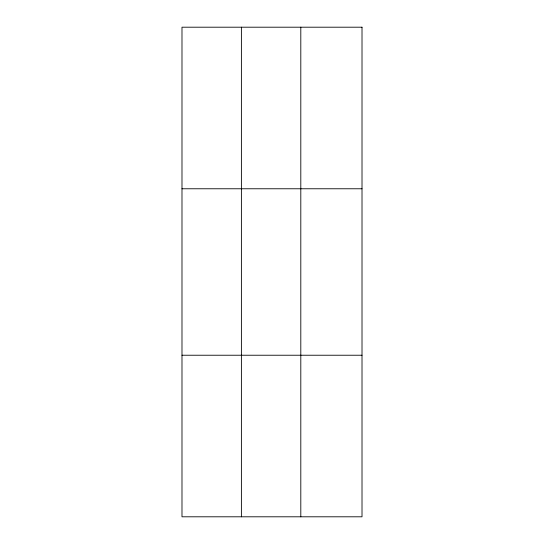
<?xml version="1.0" encoding="UTF-8"?>
<svg xmlns="http://www.w3.org/2000/svg" width="544" height="544" viewBox="0 0 544 544"><rect width="100%" height="100%" fill="white"/><g stroke="black" fill="none" stroke-linecap="round" stroke-linejoin="round"><path stroke-width="0.82" d="M241.393 516.8L241.393 27.2M300.805 516.8L300.805 27.2M181.988 188.768L362.012 188.768M181.988 355.232L362.012 355.232M362.012 27.2L362.012 516.8L181.988 516.8L181.988 27.2L362.012 27.2"/></g></svg>
